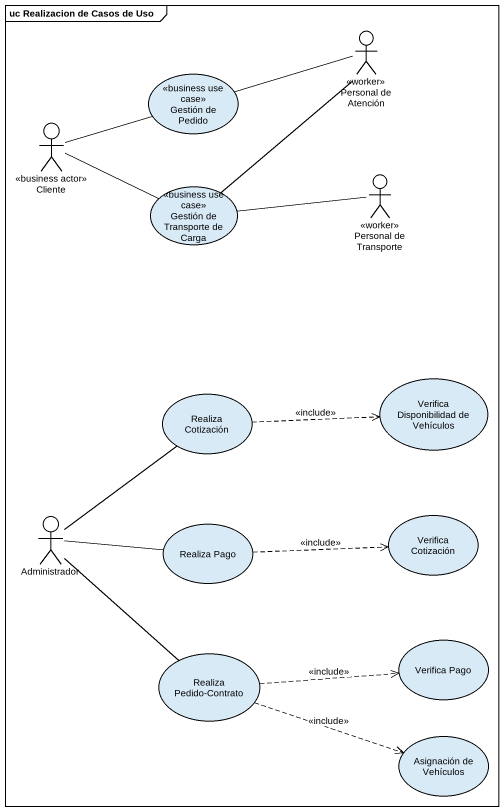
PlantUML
@startuml
mainframe uc Realizacion de Casos de Uso
actor "Personal de Atención" as Personal_de_Atención <<worker>>
usecase "Gestión de Pedido" as Gestión_de_Pedido <<business use case>>
actor Cliente <<business actor>>
actor "Personal de Transporte" as Personal_de_Transporte <<worker>>
usecase "Gestión de Transporte de Carga" as Gestión_de_Transporte_de <<business use case>>
usecase "Realiza Cotización" as Realiza_Cotización
usecase "Verifica Disponibilidad de Vehículos" as Verifica_Disponibilidad_de
actor Administrador
usecase "Realiza Pago" as Realiza_Pago
usecase "Verifica Cotización" as Verifica_Cotización
usecase "Verifica Pago" as Verifica_Pago
usecase "Realiza Pedido-Contrato" as Realiza_Pedido_Contrato
usecase "Asignación de Vehículos" as Asignación_de_Vehículos
Personal_de_Atención -- Gestión_de_Transporte_de
Gestión_de_Pedido -right- Personal_de_Atención
Cliente -right- Gestión_de_Pedido
Cliente -right- Gestión_de_Transporte_de
Gestión_de_Transporte_de -right- Personal_de_Transporte
Realiza_Cotización .right.> Verifica_Disponibilidad_de : <<include>>
Administrador -up- Realiza_Cotización
Administrador -right- Realiza_Pago
Administrador -- Realiza_Pedido_Contrato
Realiza_Pago .right.> Verifica_Cotización : <<include>>
Realiza_Pedido_Contrato .right.> Verifica_Pago : <<include>>
Realiza_Pedido_Contrato .right.> Asignación_de_Vehículos : <<include>>
@enduml
